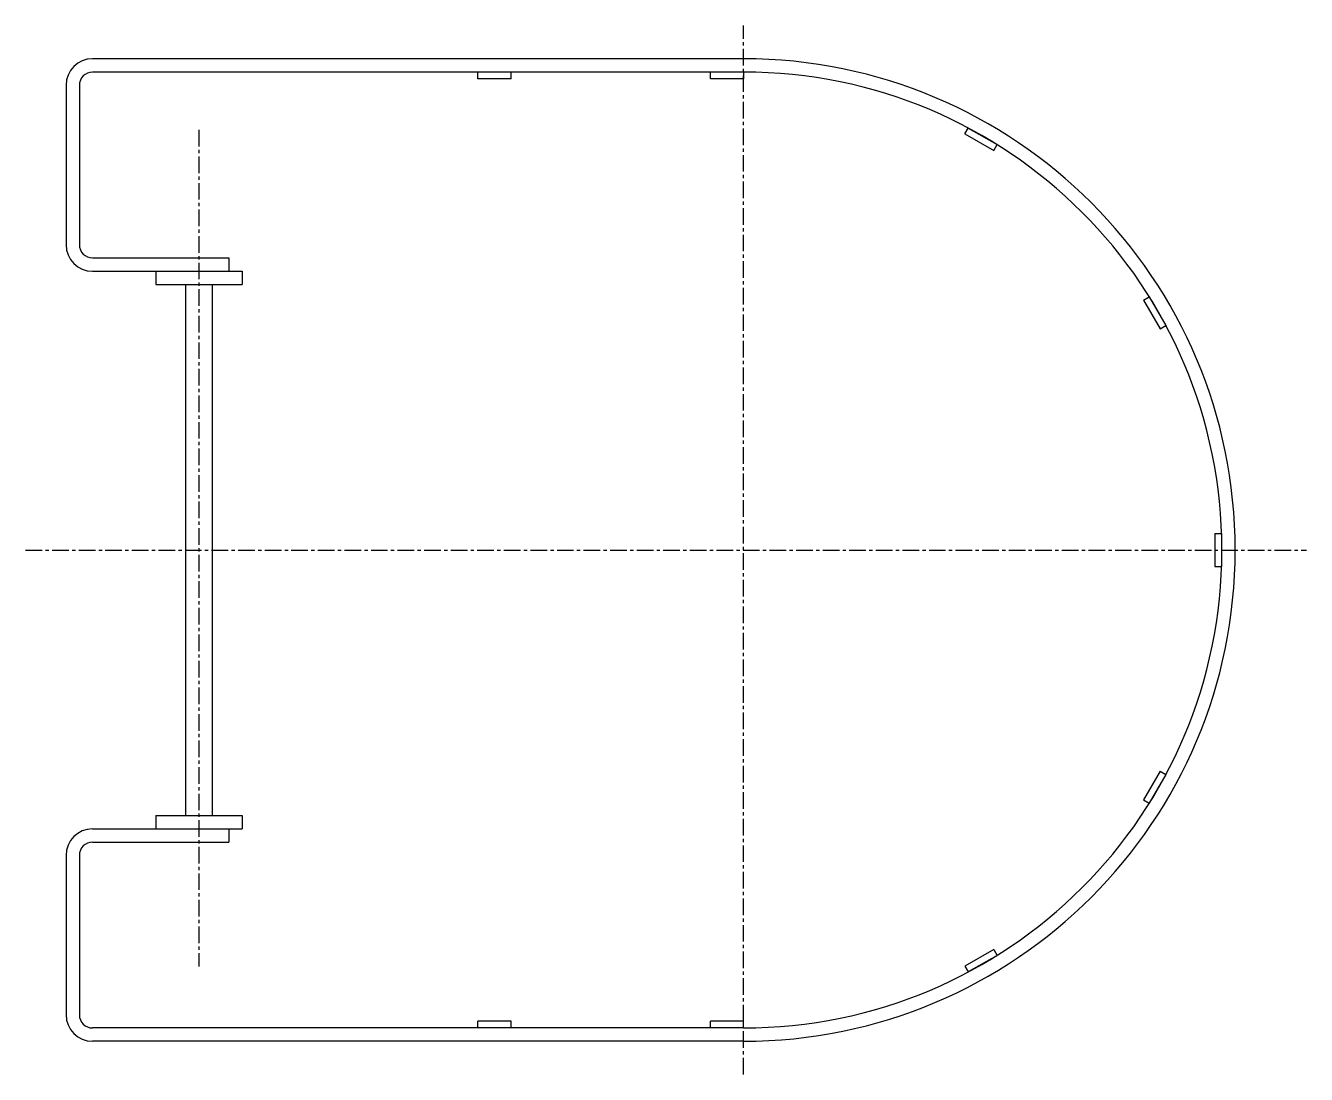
# Model space of a CAD drawing. Extents: x 12 to 976, y -577 to 213.
import ezdxf

# ---------------------------------------------------------------- set-up
doc = ezdxf.new("R2010")
doc.units = 0
doc.header["$LTSCALE"] = 10
doc.linetypes.add('CENTER', pattern=[2, 1.25, -0.25, 0.25, -0.25])
doc.layers.get('0').update_dxf_attribs({"linetype": 'CONTINUOUS'})
doc.layers.add('CEN', color=7, linetype='CENTER')

msp = doc.modelspace()

# ---------------------------------------------------------------- linework, layer by layer
for p, q in [((552.77, 187.62), (62.77, 187.62)), ((552.77, 177.62), (62.77, 177.62)), ((352.77, 172.62), (352.77, 177.62)), ((377.77, 172.62), (377.77, 177.62)), ((527.77, 172.62), (527.77, 177.62)), ((552.77, 177.62), (552.77, 172.62)), ((42.77, 167.62), (42.77, 47.62)), ((52.77, 167.62), (52.77, 47.62)), ((377.77, 172.62), (352.77, 172.62)), ((552.77, 172.62), (527.77, 172.62)), ((719.33, 131.12), (721.83, 135.45)), ((721.83, 135.45), (743.48, 122.95)), ((719.33, 131.12), (740.98, 118.62)), ((740.98, 118.62), (743.48, 122.95)), ((62.77, 37.62), (165.27, 37.62)), ((165.27, 37.62), (165.27, 27.62)), ((62.77, 27.62), (175.27, 27.62)), ((110.27, 27.62), (110.27, 17.62)), ((175.27, 27.62), (175.27, 17.62)), ((110.27, 17.62), (175.27, 17.62)), ((132.77, 17.62), (132.77, -382.38)), ((152.77, 17.62), (152.77, -382.38)), ((853.77, 5.84), (858.1, 8.34)), ((853.77, 5.84), (866.27, -15.81)), ((858.1, 8.34), (870.6, -13.31)), ((866.27, -15.81), (870.6, -13.31)), ((907.55, -169.88), (912.55, -169.88)), ((907.55, -169.88), (907.55, -194.88)), ((912.55, -169.88), (912.55, -194.88)), ((907.55, -194.88), (912.55, -194.88)), ((866.27, -348.94), (853.77, -370.59)), ((870.6, -351.44), (858.1, -373.09)), ((866.27, -348.94), (870.6, -351.44)), ((853.77, -370.59), (858.1, -373.09)), ((110.27, -382.38), (175.27, -382.38)), ((110.27, -382.38), (110.27, -392.38)), ((175.27, -382.38), (175.27, -392.38)), ((62.77, -392.38), (175.27, -392.38)), ((165.27, -392.38), (165.27, -402.38)), ((62.77, -402.38), (165.27, -402.38)), ((42.77, -412.38), (42.77, -532.38)), ((52.77, -412.38), (52.77, -532.38)), ((740.98, -483.38), (719.33, -495.88)), ((743.48, -487.71), (721.83, -500.21)), ((740.98, -483.38), (743.48, -487.71)), ((719.33, -495.88), (721.83, -500.21)), ((352.77, -542.38), (352.77, -537.38)), ((377.77, -537.38), (352.77, -537.38)), ((377.77, -542.38), (377.77, -537.38)), ((527.77, -542.38), (527.77, -537.38)), ((552.77, -537.38), (527.77, -537.38)), ((552.77, -542.38), (552.77, -537.38)), ((552.77, -542.38), (62.77, -542.38)), ((552.77, -552.38), (62.77, -552.38))]:
    msp.add_line(p, q)
for centre, radius, start, end in [((62.77, 167.62), 20, 90, 180), ((552.77, -182.38), 370, 270, 90), ((62.77, 167.62), 10, 90, 180), ((552.77, -182.38), 360, 270, 90), ((62.77, 47.62), 20, 180, 270), ((62.77, 47.62), 10, 180, 270), ((62.77, -412.38), 20, 90, 180), ((62.77, -412.38), 10, 90, 180), ((62.77, -532.38), 20, 180, 270), ((62.77, -532.38), 10, 180, 270)]:
    msp.add_arc(centre, radius, start, end)
at = {"layer": 'CEN'}
for p, q in [((552.77, -577.38), (552.77, 212.62)), ((142.77, 134.03), (142.77, -496.06)), ((12.31, -182.38), (976.36, -182.38))]:
    msp.add_line(p, q, dxfattribs=at)

doc.saveas('drawing.dxf')
